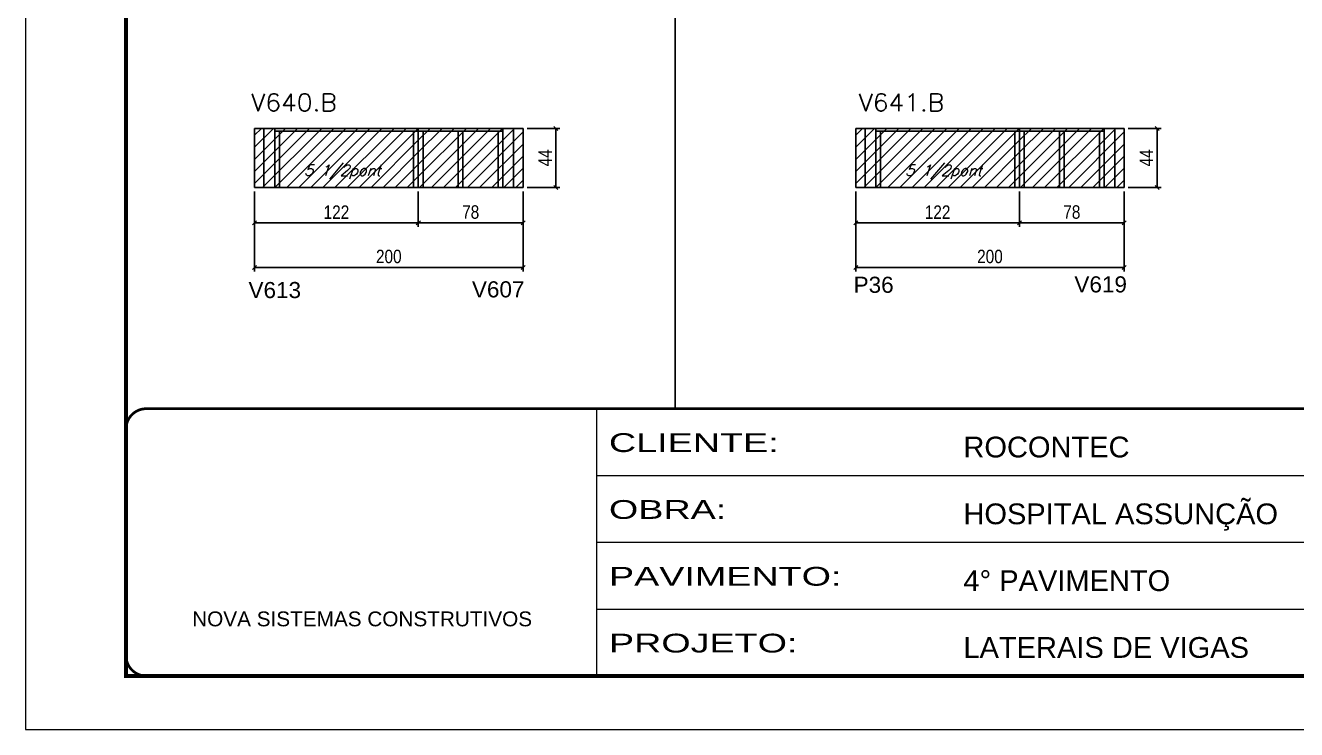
# Model space of a CAD drawing. Extents: x -20960 to -5926, y -2106 to 21915.
# Drawn here: x -9037 to -8090, y 9380 to 9905 of the extents above; entities that cross this region are included whole.
import ezdxf

# ---------------------------------------------------------------- set-up
doc = ezdxf.new("R2010")
doc.units = 0
doc.linetypes.add('CONTINUO', pattern=[0])
doc.linetypes.add('DASHED', pattern=[0.75, 0.5, -0.25])
for name, color, linetype in [('5', 5, 'Continuous'), ('COTA', 241, 'Continuous'), ('Painéis', 200, 'Continuous'), ('Reaproveitamento', 251, 'Continuous'), ('SARR_2.2x7', 40, 'Continuous'), ('SARR_3.5x7', 81, 'Continuous'), ('texto', 7, 'Continuous')]:
    doc.layers.add(name, color=color, linetype=linetype)
for name, color, linetype, lineweight in [('Folhas', 255, 'Continuous', 9), ('SARRAFO DE PRESSAO', 251, 'DASHED', 9), ('Texto Seção', 7, 'Continuous', 15)]:
    doc.layers.add(name, color=color, linetype=linetype, lineweight=lineweight)
doc.styles.add('ARIAL', font='arial.ttf')
doc.styles.add('COTA TECNICA', font='techl___.ttf', dxfattribs={"height": 10})
doc.styles.add('REGUA-120', font='ROMANS.shx', dxfattribs={"height": 15})
doc.styles.add('Romans', font='romans.shx')
doc.styles.get("Standard").update_dxf_attribs({"font": 'arial.ttf'})
doc.styles.add('Tecnologia', font='')
doc.styles.get('Tecnologia').set_extended_font_data('Forgotten Futurist')
doc.dimstyles.new('PAINEL', dxfattribs={"dimtxt": 10, "dimasz": 3, "dimexe": 3, "dimexo": 3, "dimgap": 3, "dimtad": 1, "dimdec": 1, "dimzin": 12, "dimdsep": 46, "dimtxsty": 'COTA TECNICA', "dimblk1": 'OBLIQUE', "dimblk2": 'OBLIQUE', "dimsah": 1, "dimcen": 0.9, "dimclrd": 4, "dimclre": 4, "dimclrt": 240, "dimadec": 1, "dimazin": 3, "dimtfac": 1, "dimtdec": 1, "dimtmove": 0, "dimatfit": 3, "dimfxl": 1, "dimtolj": 1, "dimtzin": 12, "dimarcsym": 0})
pattern_1 = [(45, (-146167.549, -18313.261), (-4.49012806, 4.49012806), [])]
pattern_2 = [(45, (-146615.343, -18313.261), (-4.49012806, 4.49012806), [])]

# ---------------------------------------------------------------- blocks, each defined once
blk = doc.blocks.new('9999999999')
at = {"color": 30, "linetype": 'CONTINUO'}
for p, q in [((98564.56, 34230.21), (98564.56, 34429.45)), ((98564.56, 34379.64), (99583.98, 34379.64)), ((98564.56, 34329.83), (99487.98, 34329.83)), ((98564.56, 34280.02), (99487.98, 34280.02))]:
    blk.add_line(p, q, dxfattribs=at)
at = {"color": 30, "linetype": 'CONTINUO', "const_width": 2}
blk.add_lwpolyline([(99583.98, 34230.21), (99583.98, 34414.45, 0.414214), (99568.98, 34429.45), (98228.98, 34429.45, 0.414214), (98213.98, 34414.45), (98213.98, 34245.21, 0.414214), (98228.98, 34230.21), (99583.98, 34230.21)], format="xyb", dxfattribs=at)
at = {"layer": 'Folhas'}
blk.add_lwpolyline([(98138.98, 34190.21), (99623.98, 34190.21), (99623.98, 35240.21), (98138.98, 35240.21)], close=True, dxfattribs=at)
at = {"layer": 'Folhas', "color": 30, "const_width": 3}
blk.add_lwpolyline([(98213.98, 34230.21), (99583.98, 34230.21), (99583.98, 35200.21), (98213.98, 35200.21)], close=True, dxfattribs=at)
at = {"color": 7, "linetype": 'Continuous', "ltscale": 5, "style": 'ARIAL'}
for s, height, p in [('ROCONTEC', 15.483, (98837.68, 34393.13)), ('HOSPITAL ASSUNÇÃO', 15.4829, (98837.68, 34343.32)), ('4° PAVIMENTO', 15.4829, (98837.68, 34293.51)), ('NOVA SISTEMAS CONSTRUTIVOS', 11.0592, (98263.19, 34267.21)), ('LATERAIS DE VIGAS', 15.4829, (98837.68, 34243.7))]:
    blk.add_text(s, height=height, dxfattribs=at).set_placement(p)
at = {"layer": 'Folhas', "color": 7, "style": 'Tecnologia', "width": 1.5}
for s, p in [('CLIENTE:', (98573.65, 34397.17)), ('OBRA:', (98573.65, 34347.31)), ('PAVIMENTO:', (98573.65, 34297.5)), ('PROJETO:', (98573.65, 34247.69))]:
    blk.add_text(s, height=14, dxfattribs=at).set_placement(p)
blk = doc.blocks.new('_Oblique')
at = {"color": 0, "linetype": 'ByBlock', "lineweight": -2}
blk.add_line((-0.5, -0.5), (0.5, 0.5), dxfattribs=at)
blk = doc.blocks.new('*D1499')
at = {"layer": 'COTA', "color": 4, "linetype": 'ByBlock', "lineweight": -2, "transparency": 16777216}
for p, q in [((-8418.54, 9780.87), (-8418.54, 9721.21)), ((-8218.54, 9780.87), (-8218.54, 9721.21)), ((-8418.54, 9724.21), (-8218.54, 9724.21))]:
    blk.add_line(p, q, dxfattribs=at)
at = {"layer": 'Defpoints', "color": 0, "linetype": 'ByBlock', "transparency": 16777216}
for p in [(-8418.54, 9783.87), (-8218.54, 9783.87), (-8218.54, 9724.21)]:
    blk.add_point(p, dxfattribs=at)
at = {"layer": 'COTA', "color": 4, "linetype": 'ByBlock', "lineweight": -2, "transparency": 16777216, "xscale": 3, "yscale": 3, "zscale": 3, "rotation": 180}
blk.add_blockref('_Oblique', (-8418.54, 9724.21), dxfattribs=at)
at = {"layer": 'COTA', "color": 4, "linetype": 'ByBlock', "lineweight": -2, "transparency": 16777216, "xscale": 3, "yscale": 3, "zscale": 3}
blk.add_blockref('_Oblique', (-8218.54, 9724.21), dxfattribs=at)
at = {"layer": 'COTA', "color": 240, "linetype": 'ByBlock', "transparency": 16777216, "insert": (-8318.54, 9732.31), "char_height": 10, "attachment_point": 5, "style": 'COTA TECNICA'}
blk.add_mtext('\\A1;200', dxfattribs=at)
blk = doc.blocks.new('*D1500')
at = {"layer": 'COTA', "color": 4, "linetype": 'ByBlock', "lineweight": -2, "transparency": 16777216}
for p, q in [((-8215.54, 9827.87), (-8191.01, 9827.87)), ((-8194.01, 9827.87), (-8194.01, 9783.87)), ((-8215.54, 9783.87), (-8191.01, 9783.87))]:
    blk.add_line(p, q, dxfattribs=at)
at = {"layer": 'Defpoints', "color": 0, "linetype": 'ByBlock', "transparency": 16777216}
for p in [(-8218.54, 9827.87), (-8218.54, 9783.87), (-8194.01, 9783.87)]:
    blk.add_point(p, dxfattribs=at)
at = {"layer": 'COTA', "color": 4, "linetype": 'ByBlock', "lineweight": -2, "transparency": 16777216, "xscale": 3, "yscale": 3, "zscale": 3}
for p, rotation in [((-8194.01, 9827.87), 90), ((-8194.01, 9783.87), 270)]:
    blk.add_blockref('_Oblique', p, dxfattribs=dict(at, rotation=rotation))
at = {"layer": 'COTA', "color": 240, "linetype": 'ByBlock', "transparency": 16777216, "insert": (-8202.08, 9805.87), "char_height": 10, "attachment_point": 5, "rotation": 90, "style": 'COTA TECNICA'}
blk.add_mtext('\\A1;44', dxfattribs=at)
blk = doc.blocks.new('*D1503')
at = {"layer": 'COTA', "color": 4, "linetype": 'ByBlock', "lineweight": -2, "transparency": 16777216}
for p, q in [((-8418.54, 9780.87), (-8418.54, 9754.35)), ((-8296.54, 9780.87), (-8296.54, 9754.35)), ((-8418.54, 9757.35), (-8296.54, 9757.35))]:
    blk.add_line(p, q, dxfattribs=at)
at = {"layer": 'Defpoints', "color": 0, "linetype": 'ByBlock', "transparency": 16777216}
for p in [(-8418.54, 9783.87), (-8296.54, 9783.87), (-8296.54, 9757.35)]:
    blk.add_point(p, dxfattribs=at)
at = {"layer": 'COTA', "color": 4, "linetype": 'ByBlock', "lineweight": -2, "transparency": 16777216, "xscale": 3, "yscale": 3, "zscale": 3, "rotation": 180}
blk.add_blockref('_Oblique', (-8418.54, 9757.35), dxfattribs=at)
at = {"layer": 'COTA', "color": 4, "linetype": 'ByBlock', "lineweight": -2, "transparency": 16777216, "xscale": 3, "yscale": 3, "zscale": 3}
blk.add_blockref('_Oblique', (-8296.54, 9757.35), dxfattribs=at)
at = {"layer": 'COTA', "color": 240, "linetype": 'ByBlock', "transparency": 16777216, "insert": (-8357.54, 9765.41), "char_height": 10, "attachment_point": 5, "style": 'COTA TECNICA'}
blk.add_mtext('\\A1;122', dxfattribs=at)
blk = doc.blocks.new('*D1504')
at = {"layer": 'COTA', "color": 4, "linetype": 'ByBlock', "lineweight": -2, "transparency": 16777216}
for p, q in [((-8296.54, 9780.87), (-8296.54, 9754.35)), ((-8218.54, 9780.87), (-8218.54, 9754.35)), ((-8296.54, 9757.35), (-8218.54, 9757.35))]:
    blk.add_line(p, q, dxfattribs=at)
at = {"layer": 'Defpoints', "color": 0, "linetype": 'ByBlock', "transparency": 16777216}
for p in [(-8296.54, 9783.87), (-8218.54, 9783.87), (-8218.54, 9757.35)]:
    blk.add_point(p, dxfattribs=at)
at = {"layer": 'COTA', "color": 4, "linetype": 'ByBlock', "lineweight": -2, "transparency": 16777216, "xscale": 3, "yscale": 3, "zscale": 3, "rotation": 180}
blk.add_blockref('_Oblique', (-8296.54, 9757.35), dxfattribs=at)
at = {"layer": 'COTA', "color": 4, "linetype": 'ByBlock', "lineweight": -2, "transparency": 16777216, "xscale": 3, "yscale": 3, "zscale": 3}
blk.add_blockref('_Oblique', (-8218.54, 9757.35), dxfattribs=at)
at = {"layer": 'COTA', "color": 240, "linetype": 'ByBlock', "transparency": 16777216, "insert": (-8257.54, 9765.44), "char_height": 10, "attachment_point": 5, "style": 'COTA TECNICA'}
blk.add_mtext('\\A1;78', dxfattribs=at)
blk = doc.blocks.new('*D1475')
at = {"layer": 'COTA', "color": 4, "linetype": 'ByBlock', "lineweight": -2, "transparency": 16777216}
for p, q in [((-8866.33, 9780.87), (-8866.33, 9721.21)), ((-8666.33, 9780.87), (-8666.33, 9721.21)), ((-8866.33, 9724.21), (-8666.33, 9724.21))]:
    blk.add_line(p, q, dxfattribs=at)
at = {"layer": 'Defpoints', "color": 0, "linetype": 'ByBlock', "transparency": 16777216}
for p in [(-8866.33, 9783.87), (-8666.33, 9783.87), (-8666.33, 9724.21)]:
    blk.add_point(p, dxfattribs=at)
at = {"layer": 'COTA', "color": 4, "linetype": 'ByBlock', "lineweight": -2, "transparency": 16777216, "xscale": 3, "yscale": 3, "zscale": 3, "rotation": 180}
blk.add_blockref('_Oblique', (-8866.33, 9724.21), dxfattribs=at)
at = {"layer": 'COTA', "color": 4, "linetype": 'ByBlock', "lineweight": -2, "transparency": 16777216, "xscale": 3, "yscale": 3, "zscale": 3}
blk.add_blockref('_Oblique', (-8666.33, 9724.21), dxfattribs=at)
at = {"layer": 'COTA', "color": 240, "linetype": 'ByBlock', "transparency": 16777216, "insert": (-8766.33, 9732.31), "char_height": 10, "attachment_point": 5, "style": 'COTA TECNICA'}
blk.add_mtext('\\A1;200', dxfattribs=at)
blk = doc.blocks.new('*D1476')
at = {"layer": 'COTA', "color": 4, "linetype": 'ByBlock', "lineweight": -2, "transparency": 16777216}
for p, q in [((-8663.33, 9827.87), (-8638.8, 9827.87)), ((-8641.8, 9827.87), (-8641.8, 9783.87)), ((-8663.33, 9783.87), (-8638.8, 9783.87))]:
    blk.add_line(p, q, dxfattribs=at)
at = {"layer": 'Defpoints', "color": 0, "linetype": 'ByBlock', "transparency": 16777216}
for p in [(-8666.33, 9827.87), (-8666.33, 9783.87), (-8641.8, 9783.87)]:
    blk.add_point(p, dxfattribs=at)
at = {"layer": 'COTA', "color": 4, "linetype": 'ByBlock', "lineweight": -2, "transparency": 16777216, "xscale": 3, "yscale": 3, "zscale": 3}
for p, rotation in [((-8641.8, 9827.87), 90), ((-8641.8, 9783.87), 270)]:
    blk.add_blockref('_Oblique', p, dxfattribs=dict(at, rotation=rotation))
at = {"layer": 'COTA', "color": 240, "linetype": 'ByBlock', "transparency": 16777216, "insert": (-8649.87, 9805.87), "char_height": 10, "attachment_point": 5, "rotation": 90, "style": 'COTA TECNICA'}
blk.add_mtext('\\A1;44', dxfattribs=at)
blk = doc.blocks.new('*D1477')
at = {"layer": 'COTA', "color": 4, "linetype": 'ByBlock', "lineweight": -2, "transparency": 16777216}
for p, q in [((-8866.33, 9780.87), (-8866.33, 9754.35)), ((-8744.33, 9780.87), (-8744.33, 9754.35)), ((-8866.33, 9757.35), (-8744.33, 9757.35))]:
    blk.add_line(p, q, dxfattribs=at)
at = {"layer": 'Defpoints', "color": 0, "linetype": 'ByBlock', "transparency": 16777216}
for p in [(-8866.33, 9783.87), (-8744.33, 9783.87), (-8744.33, 9757.35)]:
    blk.add_point(p, dxfattribs=at)
at = {"layer": 'COTA', "color": 4, "linetype": 'ByBlock', "lineweight": -2, "transparency": 16777216, "xscale": 3, "yscale": 3, "zscale": 3, "rotation": 180}
blk.add_blockref('_Oblique', (-8866.33, 9757.35), dxfattribs=at)
at = {"layer": 'COTA', "color": 4, "linetype": 'ByBlock', "lineweight": -2, "transparency": 16777216, "xscale": 3, "yscale": 3, "zscale": 3}
blk.add_blockref('_Oblique', (-8744.33, 9757.35), dxfattribs=at)
at = {"layer": 'COTA', "color": 240, "linetype": 'ByBlock', "transparency": 16777216, "insert": (-8805.33, 9765.41), "char_height": 10, "attachment_point": 5, "style": 'COTA TECNICA'}
blk.add_mtext('\\A1;122', dxfattribs=at)
blk = doc.blocks.new('*D1478')
at = {"layer": 'COTA', "color": 4, "linetype": 'ByBlock', "lineweight": -2, "transparency": 16777216}
for p, q in [((-8744.33, 9780.87), (-8744.33, 9754.35)), ((-8666.33, 9780.87), (-8666.33, 9754.35)), ((-8744.33, 9757.35), (-8666.33, 9757.35))]:
    blk.add_line(p, q, dxfattribs=at)
at = {"layer": 'Defpoints', "color": 0, "linetype": 'ByBlock', "transparency": 16777216}
for p in [(-8744.33, 9783.87), (-8666.33, 9783.87), (-8666.33, 9757.35)]:
    blk.add_point(p, dxfattribs=at)
at = {"layer": 'COTA', "color": 4, "linetype": 'ByBlock', "lineweight": -2, "transparency": 16777216, "xscale": 3, "yscale": 3, "zscale": 3, "rotation": 180}
blk.add_blockref('_Oblique', (-8744.33, 9757.35), dxfattribs=at)
at = {"layer": 'COTA', "color": 4, "linetype": 'ByBlock', "lineweight": -2, "transparency": 16777216, "xscale": 3, "yscale": 3, "zscale": 3}
blk.add_blockref('_Oblique', (-8666.33, 9757.35), dxfattribs=at)
at = {"layer": 'COTA', "color": 240, "linetype": 'ByBlock', "transparency": 16777216, "insert": (-8705.33, 9765.44), "char_height": 10, "attachment_point": 5, "style": 'COTA TECNICA'}
blk.add_mtext('\\A1;78', dxfattribs=at)

msp = doc.modelspace()

# ---------------------------------------------------------------- hatches: boundary and pattern name
at = {"layer": 'Reaproveitamento', "linetype": 'ByBlock'}
h = msp.add_hatch(dxfattribs=at)
h.set_pattern_fill('ANSI31', color=256, scale=2)
h.set_pattern_definition(pattern_2)
h.paths.add_polyline_path([(-8866.33, 9827.87), (-8866.33, 9783.87), (-8744.33, 9783.87), (-8744.33, 9827.87)])
h = msp.add_hatch(dxfattribs=at)
h.set_pattern_fill('ANSI31', color=256, scale=2)
h.set_pattern_definition(pattern_2)
h.paths.add_polyline_path([(-8666.33, 9783.87), (-8666.33, 9827.87), (-8744.33, 9827.87), (-8744.33, 9783.87)])
h = msp.add_hatch(dxfattribs=at)
h.set_pattern_fill('ANSI31', color=256, scale=2)
h.set_pattern_definition(pattern_1)
h.paths.add_polyline_path([(-8418.54, 9827.87), (-8418.54, 9783.87), (-8296.54, 9783.87), (-8296.54, 9827.87)])
h = msp.add_hatch(dxfattribs=at)
h.set_pattern_fill('ANSI31', color=256, scale=2)
h.set_pattern_definition(pattern_1)
h.paths.add_polyline_path([(-8218.54, 9783.87), (-8218.54, 9827.87), (-8296.54, 9827.87), (-8296.54, 9783.87)])

# ---------------------------------------------------------------- linework, layer by layer
at = {"layer": 'COTA', "linetype": 'ByBlock'}
msp.add_line((-8552.89, 10389.64), (-8552.89, 9618.88), dxfattribs=at)
at = {"layer": 'Painéis', "linetype": 'ByBlock'}
for p, q in [((-8866.33, 9827.87), (-8866.33, 9783.87)), ((-8666.33, 9827.87), (-8866.33, 9827.87)), ((-8744.33, 9827.87), (-8744.33, 9783.87)), ((-8666.33, 9827.87), (-8666.33, 9783.87)), ((-8418.54, 9827.87), (-8418.54, 9783.87)), ((-8218.54, 9827.87), (-8418.54, 9827.87)), ((-8296.54, 9827.87), (-8296.54, 9783.87)), ((-8218.54, 9827.87), (-8218.54, 9783.87)), ((-8866.33, 9783.87), (-8666.33, 9783.87)), ((-8418.54, 9783.87), (-8218.54, 9783.87))]:
    msp.add_line(p, q, dxfattribs=at)
at = {"layer": 'SARR_2.2x7', "linetype": 'Continuous'}
for p, q in [((-8859.33, 9827.87), (-8859.33, 9783.87)), ((-8681.33, 9825.67), (-8851.33, 9825.67)), ((-8673.33, 9827.87), (-8673.33, 9783.87)), ((-8411.54, 9827.87), (-8411.54, 9783.87)), ((-8233.54, 9825.67), (-8403.54, 9825.67)), ((-8225.54, 9827.87), (-8225.54, 9783.87))]:
    msp.add_line(p, q, dxfattribs=at)
at = {"layer": 'SARR_3.5x7'}
for p, q in [((-8851.33, 9827.87), (-8851.33, 9783.87)), ((-8847.83, 9825.67), (-8847.83, 9783.87)), ((-8747.83, 9825.67), (-8747.83, 9783.87)), ((-8740.83, 9825.67), (-8740.83, 9783.87)), ((-8714.58, 9825.67), (-8714.58, 9783.87)), ((-8711.08, 9825.67), (-8711.08, 9783.87)), ((-8684.83, 9825.67), (-8684.83, 9783.87)), ((-8681.33, 9827.87), (-8681.33, 9783.87)), ((-8403.54, 9827.87), (-8403.54, 9783.87)), ((-8400.04, 9825.67), (-8400.04, 9783.87)), ((-8300.04, 9825.67), (-8300.04, 9783.87)), ((-8293.04, 9825.67), (-8293.04, 9783.87)), ((-8266.79, 9825.67), (-8266.79, 9783.87)), ((-8263.29, 9825.67), (-8263.29, 9783.87)), ((-8237.04, 9825.67), (-8237.04, 9783.87)), ((-8233.54, 9827.87), (-8233.54, 9783.87))]:
    msp.add_line(p, q, dxfattribs=at)

# ---------------------------------------------------------------- block references
at = {"layer": 'SARRAFO DE PRESSAO', "color": 6, "linetype": 'ByBlock'}
msp.add_blockref('9999999999', (-107175.98, -24810.57), dxfattribs=at)

# ---------------------------------------------------------------- texts
at = {"layer": '5', "linetype": 'Continuous'}
for s, p in [('P36', (-8420.09, 9705.28)), ('V619', (-8255.64, 9705.57)), ('V613', (-8870.83, 9701.34)), ('V607', (-8704.4, 9701.87))]:
    msp.add_text(s, height=12, rotation=0.00004, dxfattribs=at).set_placement(p)
at = {"layer": 'texto', "color": 2, "char_height": 8, "attachment_point": 5, "style": 'Romans'}
for insert in [(-8800.95, 9795.27), (-8353.15, 9795.27)]:
    msp.add_mtext('{\\Q19;\\C256;5 1/2pont}', dxfattribs=dict(at, insert=insert))
at = {"layer": 'Texto Seção', "style": 'REGUA-120', "width": 1.05}
for s, p in [('V640.B', (-8868.8, 9840.71)), ('V641.B', (-8416.32, 9840.71))]:
    msp.add_text(s, height=13, dxfattribs=at).set_placement(p)

# ---------------------------------------------------------------- dimensions: what is measured, and where the dimension line sits
at = {"layer": 'COTA', "linetype": 'ByBlock'}
for base, p1, p2, picture, middle in [((-8641.8, 9783.87), (-8666.33, 9827.87), (-8666.33, 9783.87), '*D1476', (-8649.87, 9805.87)), ((-8194.01, 9783.87), (-8218.54, 9827.87), (-8218.54, 9783.87), '*D1500', (-8202.08, 9805.87))]:
    dim = msp.add_linear_dim(base=base, p1=p1, p2=p2, angle=90, dimstyle='PAINEL', dxfattribs=at)
    dim.commit()
    dim.dimension.update_dxf_attribs({"geometry": picture, "text_midpoint": middle})
for p1, p2, picture, middle in [((-8866.33, 9783.87), (-8666.33, 9783.87), '*D1475', (-8766.33, 9732.31)), ((-8418.54, 9783.87), (-8218.54, 9783.87), '*D1499', (-8318.54, 9732.31))]:
    dim = msp.add_aligned_dim(p1=p1, p2=p2, distance=-59.67, dimstyle='PAINEL', dxfattribs=at)
    dim.commit()
    dim.dimension.update_dxf_attribs({"geometry": picture, "text_midpoint": middle})
for base, p1, p2, picture, middle in [((-8744.33, 9757.35), (-8866.33, 9783.87), (-8744.33, 9783.87), '*D1477', (-8805.33, 9765.41)), ((-8296.54, 9757.35), (-8418.54, 9783.87), (-8296.54, 9783.87), '*D1503', (-8357.54, 9765.41))]:
    dim = msp.add_linear_dim(base=base, p1=p1, p2=p2, dimstyle='PAINEL', dxfattribs=at)
    dim.commit()
    dim.dimension.update_dxf_attribs({"geometry": picture, "text_midpoint": middle})
for base, p1, p2, picture, middle in [((-8666.33, 9757.35), (-8744.33, 9783.87), (-8666.33, 9783.87), '*D1478', (-8705.33, 9765.44)), ((-8218.54, 9757.35), (-8296.54, 9783.87), (-8218.54, 9783.87), '*D1504', (-8257.54, 9765.44))]:
    dim = msp.add_linear_dim(base=base, p1=p1, p2=p2, dimstyle='PAINEL', override={"dimtmove": 1}, dxfattribs=at)
    dim.commit()
    dim.dimension.update_dxf_attribs({"geometry": picture, "text_midpoint": middle})

doc.saveas('drawing.dxf')
